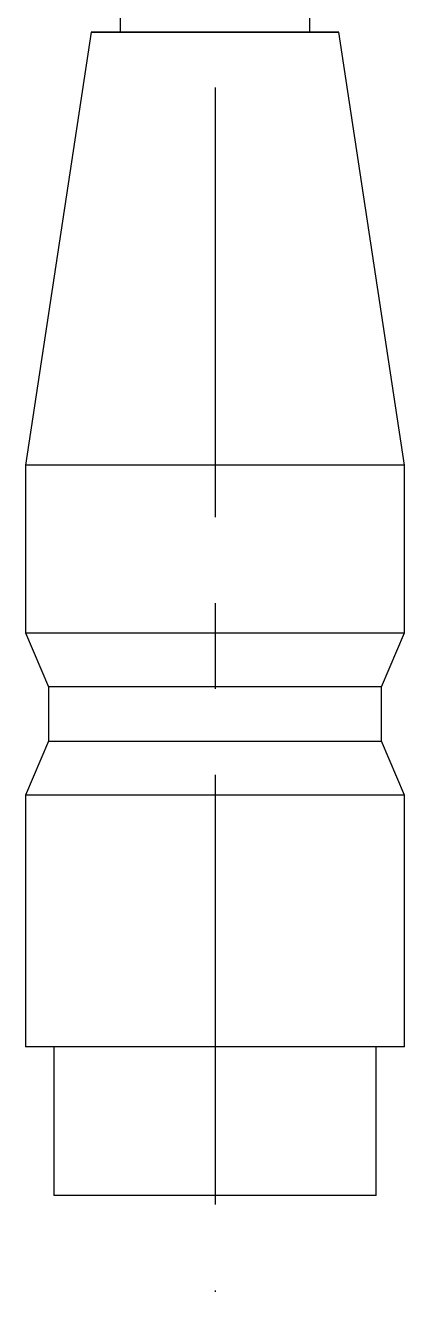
# Model space of a CAD drawing. Extents: x 0 to 701, y -8 to 617.
# Drawn here: x 274.89 to 288.89, y 360.76 to 407.56 of the extents above; entities that cross this region are included whole.
import ezdxf

# ---------------------------------------------------------------- set-up
doc = ezdxf.new("R2010")
doc.units = 0
doc.header["$LTSCALE"] = 0.5
doc.linetypes.add('CENTER', pattern=[50.8, 31.75, -6.35, 6.35, -6.35])
doc.layers.add('MSM_CENTER', color=1, linetype='CENTER')
doc.layers.add('MSM_CONTINUOUS', color=7, linetype='CONTINUOUS')

msp = doc.modelspace()

# ---------------------------------------------------------------- linework, layer by layer
at = {"layer": 'MSM_CENTER'}
msp.add_line((281.893841, 506.859779), (281.893841, 360.760384), dxfattribs=at)
at = {"layer": 'MSM_CONTINUOUS'}
for p, q in [((278.393841, 455.310149), (278.393841, 407.310333)), ((285.393841, 407.310333), (285.393841, 455.310149)), ((277.323841, 407.310333), (274.893841, 391.310333)), ((277.331584, 407.31037), (277.323841, 407.310333)), ((277.323841, 407.310333), (277.337922, 407.310284)), ((277.354776, 407.310406), (277.331584, 407.31037)), ((277.337922, 407.310284), (277.380092, 407.310235)), ((277.393338, 407.310442), (277.354776, 407.310406)), ((277.380092, 407.310235), (277.450092, 407.310187)), ((277.447139, 407.310477), (277.393338, 407.310442)), ((277.515998, 407.310513), (277.447139, 407.310477)), ((277.450092, 407.310187), (277.547489, 407.31014)), ((277.599681, 407.310547), (277.515998, 407.310513)), ((277.547489, 407.31014), (277.671684, 407.310094)), ((277.697905, 407.310581), (277.599681, 407.310547)), ((277.671684, 407.310094), (277.821911, 407.310049)), ((277.810337, 407.310614), (277.697905, 407.310581)), ((277.936597, 407.310646), (277.810337, 407.310614)), ((277.821911, 407.310049), (277.997243, 407.310007)), ((278.076257, 407.310677), (277.936597, 407.310646)), ((277.997243, 407.310007), (278.1966, 407.309966)), ((278.228844, 407.310707), (278.076257, 407.310677)), ((278.1966, 407.309966), (278.418752, 407.309927)), ((278.393841, 407.310735), (278.228844, 407.310707)), ((278.663178, 407.310775), (278.393841, 407.310735)), ((278.393841, 407.310333), (278.404631, 407.310296)), ((278.404631, 407.310296), (278.436932, 407.310258)), ((278.418752, 407.309927), (278.66233, 407.309891)), ((278.436932, 407.310258), (278.490546, 407.310221)), ((278.490546, 407.310221), (278.565143, 407.310185)), ((278.565143, 407.310185), (278.660263, 407.31015)), ((278.660263, 407.31015), (278.775318, 407.310116)), ((278.66233, 407.309891), (278.925831, 407.309858)), ((278.957086, 407.310812), (278.663178, 407.310775)), ((278.775318, 407.310116), (278.909601, 407.310083)), ((278.909601, 407.310083), (279.062282, 407.310052)), ((278.925831, 407.309858), (279.207632, 407.309827)), ((279.273331, 407.310845), (278.957086, 407.310812)), ((279.062282, 407.310052), (279.23242, 407.310022)), ((279.207632, 407.309827), (279.505994, 407.3098)), ((279.23242, 407.310022), (279.418967, 407.309995)), ((279.609506, 407.310875), (279.273331, 407.310845)), ((279.418967, 407.309995), (279.620773, 407.309969)), ((279.505994, 407.3098), (279.819079, 407.309776)), ((279.963056, 407.3109), (279.609506, 407.310875)), ((279.620773, 407.309969), (279.836593, 407.309946)), ((279.819079, 407.309776), (280.144956, 407.309756)), ((279.836593, 407.309946), (280.065096, 407.309925)), ((280.33129, 407.310921), (279.963056, 407.3109)), ((280.065096, 407.309925), (280.304874, 407.309907)), ((280.144956, 407.309756), (280.481615, 407.309739)), ((280.304874, 407.309907), (280.554449, 407.309891)), ((280.711409, 407.310937), (280.33129, 407.310921)), ((280.481615, 407.309739), (280.826982, 407.309725)), ((280.554449, 407.309891), (280.812282, 407.309878)), ((281.100521, 407.310949), (280.711409, 407.310937)), ((280.812282, 407.309878), (281.076782, 407.309868)), ((280.826982, 407.309725), (281.178926, 407.309716)), ((281.076782, 407.309868), (281.346321, 407.30986)), ((281.495667, 407.310956), (281.100521, 407.310949)), ((281.178926, 407.309716), (281.535278, 407.30971)), ((281.346321, 407.30986), (281.619234, 407.309856)), ((281.893841, 407.310958), (281.495667, 407.310956)), ((281.535278, 407.30971), (281.893841, 407.309708)), ((281.619234, 407.309856), (281.893841, 407.309854)), ((282.292015, 407.310956), (281.893841, 407.310958)), ((281.893841, 407.309854), (282.168448, 407.309856)), ((281.893841, 407.309708), (282.252404, 407.30971)), ((282.168448, 407.309856), (282.441362, 407.30986)), ((282.252404, 407.30971), (282.608756, 407.309716)), ((282.687161, 407.310949), (282.292015, 407.310956)), ((282.441362, 407.30986), (282.7109, 407.309868)), ((282.608756, 407.309716), (282.9607, 407.309725)), ((283.076273, 407.310937), (282.687161, 407.310949)), ((282.7109, 407.309868), (282.975401, 407.309878)), ((282.9607, 407.309725), (283.306067, 407.309739)), ((282.975401, 407.309878), (283.233233, 407.309891)), ((283.456392, 407.310921), (283.076273, 407.310937)), ((283.233233, 407.309891), (283.482808, 407.309907)), ((283.306067, 407.309739), (283.642726, 407.309756)), ((283.824626, 407.3109), (283.456392, 407.310921)), ((283.482808, 407.309907), (283.722586, 407.309925)), ((283.642726, 407.309756), (283.968603, 407.309776)), ((283.722586, 407.309925), (283.95109, 407.309946)), ((284.178176, 407.310875), (283.824626, 407.3109)), ((283.95109, 407.309946), (284.166909, 407.309969)), ((283.968603, 407.309776), (284.281688, 407.3098)), ((284.166909, 407.309969), (284.368715, 407.309995)), ((284.514351, 407.310845), (284.178176, 407.310875)), ((284.281688, 407.3098), (284.580051, 407.309827)), ((284.368715, 407.309995), (284.555262, 407.310022)), ((284.830596, 407.310812), (284.514351, 407.310845)), ((284.555262, 407.310022), (284.725401, 407.310052)), ((284.580051, 407.309827), (284.861851, 407.309858)), ((284.725401, 407.310052), (284.878082, 407.310083)), ((285.124504, 407.310775), (284.830596, 407.310812)), ((284.861851, 407.309858), (285.125353, 407.309891)), ((284.878082, 407.310083), (285.012364, 407.310116)), ((285.012364, 407.310116), (285.12742, 407.31015)), ((285.393841, 407.310735), (285.124504, 407.310775)), ((285.125353, 407.309891), (285.36893, 407.309927)), ((285.12742, 407.31015), (285.222539, 407.310185)), ((285.222539, 407.310185), (285.297136, 407.310221)), ((285.297136, 407.310221), (285.35075, 407.310258)), ((285.35075, 407.310258), (285.383052, 407.310296)), ((285.36893, 407.309927), (285.591082, 407.309966)), ((285.383052, 407.310296), (285.393841, 407.310333)), ((285.558838, 407.310707), (285.393841, 407.310735)), ((285.711425, 407.310677), (285.558838, 407.310707)), ((285.591082, 407.309966), (285.790439, 407.310007)), ((285.851085, 407.310646), (285.711425, 407.310677)), ((285.790439, 407.310007), (285.965771, 407.310049)), ((285.977345, 407.310614), (285.851085, 407.310646)), ((285.965771, 407.310049), (286.115998, 407.310094)), ((286.089777, 407.310581), (285.977345, 407.310614)), ((286.188001, 407.310547), (286.089777, 407.310581)), ((286.115998, 407.310094), (286.240193, 407.31014)), ((286.271684, 407.310513), (286.188001, 407.310547)), ((286.240193, 407.31014), (286.337591, 407.310187)), ((286.340543, 407.310477), (286.271684, 407.310513)), ((286.337591, 407.310187), (286.40759, 407.310235)), ((286.394345, 407.310442), (286.340543, 407.310477)), ((286.432907, 407.310406), (286.394345, 407.310442)), ((286.40759, 407.310235), (286.44976, 407.310284)), ((286.456098, 407.31037), (286.432907, 407.310406)), ((286.44976, 407.310284), (286.463841, 407.310333)), ((286.463841, 407.310333), (286.456098, 407.31037)), ((288.893841, 391.310333), (286.463841, 407.310333)), ((274.915409, 391.310258), (274.893841, 391.310333)), ((274.893841, 391.310333), (274.893841, 385.110333)), ((274.980002, 391.310184), (274.915409, 391.310258)), ((275.087223, 391.31011), (274.980002, 391.310184)), ((275.23641, 391.310037), (275.087223, 391.31011)), ((275.426643, 391.309967), (275.23641, 391.310037)), ((275.656749, 391.309899), (275.426643, 391.309967)), ((275.925311, 391.309833), (275.656749, 391.309899)), ((276.230671, 391.309771), (275.925311, 391.309833)), ((276.570947, 391.309712), (276.230671, 391.309771)), ((276.944042, 391.309656), (276.570947, 391.309712)), ((277.347655, 391.309605), (276.944042, 391.309656)), ((277.779297, 391.309559), (277.347655, 391.309605)), ((278.236308, 391.309517), (277.779297, 391.309559)), ((278.715869, 391.30948), (278.236308, 391.309517)), ((279.215024, 391.309449), (278.715869, 391.30948)), ((279.730695, 391.309423), (279.215024, 391.309449)), ((280.259702, 391.309402), (279.730695, 391.309423)), ((280.798786, 391.309388), (280.259702, 391.309402)), ((281.34462, 391.309379), (280.798786, 391.309388)), ((281.893841, 391.309376), (281.34462, 391.309379)), ((282.443062, 391.309379), (281.893841, 391.309376)), ((282.988897, 391.309388), (282.443062, 391.309379)), ((283.52798, 391.309402), (282.988897, 391.309388)), ((284.056988, 391.309423), (283.52798, 391.309402)), ((284.572659, 391.309449), (284.056988, 391.309423)), ((285.071814, 391.30948), (284.572659, 391.309449)), ((285.551375, 391.309517), (285.071814, 391.30948)), ((286.008385, 391.309559), (285.551375, 391.309517)), ((286.440027, 391.309605), (286.008385, 391.309559)), ((286.84364, 391.309656), (286.440027, 391.309605)), ((287.216735, 391.309712), (286.84364, 391.309656)), ((287.557011, 391.309771), (287.216735, 391.309712)), ((287.862372, 391.309833), (287.557011, 391.309771)), ((288.130933, 391.309899), (287.862372, 391.309833)), ((288.36104, 391.309967), (288.130933, 391.309899)), ((288.551273, 391.310037), (288.36104, 391.309967)), ((288.700459, 391.31011), (288.551273, 391.310037)), ((288.80768, 391.310184), (288.700459, 391.31011)), ((288.872273, 391.310258), (288.80768, 391.310184)), ((288.893841, 391.310333), (288.872273, 391.310258)), ((288.893841, 385.110333), (288.893841, 391.310333)), ((274.893841, 385.110333), (274.91542, 385.110258)), ((274.893841, 385.110333), (275.743841, 383.110333)), ((274.91542, 385.110258), (274.980023, 385.110184)), ((274.980023, 385.110184), (275.087252, 385.11011)), ((275.087252, 385.11011), (275.236446, 385.110038)), ((275.236446, 385.110038), (275.426684, 385.109967)), ((275.426684, 385.109967), (275.656796, 385.109899)), ((275.656796, 385.109899), (275.92536, 385.109833)), ((275.92536, 385.109833), (276.230722, 385.109771)), ((276.230722, 385.109771), (276.570999, 385.109712)), ((276.570999, 385.109712), (276.944094, 385.109656)), ((276.944094, 385.109656), (277.347705, 385.109605)), ((277.347705, 385.109605), (277.779344, 385.109559)), ((277.779344, 385.109559), (278.236351, 385.109517)), ((278.236351, 385.109517), (278.715908, 385.10948)), ((278.715908, 385.10948), (279.215057, 385.109449)), ((279.215057, 385.109449), (279.730722, 385.109423)), ((279.730722, 385.109423), (280.259724, 385.109402)), ((280.259724, 385.109402), (280.7988, 385.109388)), ((280.7988, 385.109388), (281.344628, 385.109379)), ((281.344628, 385.109379), (281.893841, 385.109376)), ((281.893841, 385.109376), (282.443055, 385.109379)), ((282.443055, 385.109379), (282.988882, 385.109388)), ((282.988882, 385.109388), (283.527959, 385.109402)), ((283.527959, 385.109402), (284.05696, 385.109423)), ((284.05696, 385.109423), (284.572625, 385.109449)), ((284.572625, 385.109449), (285.071775, 385.10948)), ((285.071775, 385.10948), (285.551331, 385.109517)), ((285.551331, 385.109517), (286.008338, 385.109559)), ((286.008338, 385.109559), (286.439978, 385.109605)), ((286.439978, 385.109605), (286.843589, 385.109656)), ((286.843589, 385.109656), (287.216683, 385.109712)), ((287.216683, 385.109712), (287.55696, 385.109771)), ((287.55696, 385.109771), (287.862322, 385.109833)), ((287.862322, 385.109833), (288.130887, 385.109899)), ((288.043841, 383.110333), (288.893841, 385.110333)), ((288.130887, 385.109899), (288.360998, 385.109967)), ((288.360998, 385.109967), (288.551237, 385.110038)), ((288.551237, 385.110038), (288.700431, 385.11011)), ((288.700431, 385.11011), (288.80766, 385.110184)), ((288.80766, 385.110184), (288.872263, 385.110258)), ((288.872263, 385.110258), (288.893841, 385.110333)), ((275.762826, 383.110267), (275.743841, 383.110333)), ((275.743841, 383.110333), (275.743841, 381.110333)), ((275.819608, 383.110202), (275.762826, 383.110267)), ((275.913837, 383.110137), (275.819608, 383.110202)), ((276.044932, 383.110073), (275.913837, 383.110137)), ((276.212085, 383.110011), (276.044932, 383.110073)), ((276.414265, 383.109951), (276.212085, 383.110011)), ((276.650226, 383.109894), (276.414265, 383.109951)), ((276.918513, 383.109839), (276.650226, 383.109894)), ((277.217472, 383.109787), (276.918513, 383.109839)), ((277.545261, 383.109739), (277.217472, 383.109787)), ((277.899858, 383.109694), (277.545261, 383.109739)), ((278.279078, 383.109653), (277.899858, 383.109694)), ((278.680582, 383.109616), (278.279078, 383.109653)), ((279.101895, 383.109584), (278.680582, 383.109616)), ((279.540421, 383.109556), (279.101895, 383.109584)), ((279.993455, 383.109533), (279.540421, 383.109556)), ((280.458204, 383.109515), (279.993455, 383.109533)), ((280.931805, 383.109503), (280.458204, 383.109515)), ((281.411336, 383.109495), (280.931805, 383.109503)), ((281.893841, 383.109492), (281.411336, 383.109495)), ((282.376347, 383.109495), (281.893841, 383.109492)), ((282.855878, 383.109503), (282.376347, 383.109495)), ((283.329478, 383.109515), (282.855878, 383.109503)), ((283.794228, 383.109533), (283.329478, 383.109515)), ((284.247262, 383.109556), (283.794228, 383.109533)), ((284.685787, 383.109584), (284.247262, 383.109556)), ((285.107101, 383.109616), (284.685787, 383.109584)), ((285.508605, 383.109653), (285.107101, 383.109616)), ((285.887824, 383.109694), (285.508605, 383.109653)), ((286.242421, 383.109739), (285.887824, 383.109694)), ((286.57021, 383.109787), (286.242421, 383.109739)), ((286.86917, 383.109839), (286.57021, 383.109787)), ((287.137457, 383.109894), (286.86917, 383.109839)), ((287.373418, 383.109951), (287.137457, 383.109894)), ((287.575598, 383.110011), (287.373418, 383.109951)), ((287.74275, 383.110073), (287.575598, 383.110011)), ((287.873845, 383.110137), (287.74275, 383.110073)), ((287.968074, 383.110202), (287.873845, 383.110137)), ((288.024856, 383.110267), (287.968074, 383.110202)), ((288.043841, 383.110333), (288.024856, 383.110267)), ((288.043841, 381.110333), (288.043841, 383.110333)), ((275.743841, 381.110333), (274.893841, 379.110334)), ((275.743841, 381.110333), (275.762773, 381.110267)), ((275.762773, 381.110267), (275.819508, 381.110202)), ((275.819508, 381.110202), (275.913695, 381.110137)), ((275.913695, 381.110137), (276.044755, 381.110074)), ((276.044755, 381.110074), (276.211879, 381.110012)), ((276.211879, 381.110012), (276.414037, 381.109952)), ((276.414037, 381.109952), (276.649983, 381.109894)), ((276.649983, 381.109894), (276.918261, 381.109839)), ((276.918261, 381.109839), (277.217217, 381.109787)), ((277.217217, 381.109787), (277.545008, 381.109739)), ((277.545008, 381.109739), (277.899613, 381.109694)), ((277.899613, 381.109694), (278.278846, 381.109653)), ((278.278846, 381.109653), (278.680368, 381.109616)), ((278.680368, 381.109616), (279.101704, 381.109584)), ((279.101704, 381.109584), (279.540256, 381.109556)), ((279.540256, 381.109556), (279.993319, 381.109533)), ((279.993319, 381.109533), (280.4581, 381.109515)), ((280.4581, 381.109515), (280.931734, 381.109503)), ((280.931734, 381.109503), (281.4113, 381.109495)), ((281.4113, 381.109495), (281.893841, 381.109492)), ((281.893841, 381.109492), (282.376382, 381.109495)), ((282.376382, 381.109495), (282.855948, 381.109503)), ((282.855948, 381.109503), (283.329582, 381.109515)), ((283.329582, 381.109515), (283.794364, 381.109533)), ((283.794364, 381.109533), (284.247427, 381.109556)), ((284.247427, 381.109556), (284.685978, 381.109584)), ((284.685978, 381.109584), (285.107314, 381.109616)), ((285.107314, 381.109616), (285.508836, 381.109653)), ((285.508836, 381.109653), (285.888069, 381.109694)), ((285.888069, 381.109694), (286.242674, 381.109739)), ((286.242674, 381.109739), (286.570466, 381.109787)), ((286.570466, 381.109787), (286.869422, 381.109839)), ((286.869422, 381.109839), (287.1377, 381.109894)), ((287.1377, 381.109894), (287.373645, 381.109952)), ((287.373645, 381.109952), (287.575803, 381.110012)), ((287.575803, 381.110012), (287.742927, 381.110074)), ((287.742927, 381.110074), (287.873987, 381.110137)), ((287.873987, 381.110137), (287.968175, 381.110202)), ((287.968175, 381.110202), (288.024909, 381.110267)), ((288.024909, 381.110267), (288.043841, 381.110333)), ((288.893841, 379.110334), (288.043841, 381.110333)), ((274.91539, 379.110258), (274.893841, 379.110334)), ((274.893841, 379.110333), (274.893841, 369.810334)), ((274.979966, 379.110184), (274.91539, 379.110258)), ((275.087171, 379.11011), (274.979966, 379.110184)), ((275.236345, 379.110038), (275.087171, 379.11011)), ((275.426568, 379.109967), (275.236345, 379.110038)), ((275.656666, 379.109899), (275.426568, 379.109967)), ((275.925222, 379.109833), (275.656666, 379.109899)), ((276.230579, 379.109771), (275.925222, 379.109833)), ((276.570854, 379.109712), (276.230579, 379.109771)), ((276.94395, 379.109656), (276.570854, 379.109712)), ((277.347566, 379.109605), (276.94395, 379.109656)), ((277.779213, 379.109559), (277.347566, 379.109605)), ((278.23623, 379.109517), (277.779213, 379.109559)), ((278.715799, 379.10948), (278.23623, 379.109517)), ((279.214963, 379.109449), (278.715799, 379.10948)), ((279.730645, 379.109423), (279.214963, 379.109449)), ((280.259664, 379.109402), (279.730645, 379.109423)), ((280.79876, 379.109388), (280.259664, 379.109402)), ((281.344607, 379.109379), (280.79876, 379.109388)), ((281.893841, 379.109376), (281.344607, 379.109379)), ((282.443075, 379.109379), (281.893841, 379.109376)), ((282.988923, 379.109388), (282.443075, 379.109379)), ((283.528018, 379.109402), (282.988923, 379.109388)), ((284.057038, 379.109423), (283.528018, 379.109402)), ((284.572719, 379.109449), (284.057038, 379.109423)), ((285.071883, 379.10948), (284.572719, 379.109449)), ((285.551453, 379.109517), (285.071883, 379.10948)), ((286.00847, 379.109559), (285.551453, 379.109517)), ((286.440117, 379.109605), (286.00847, 379.109559)), ((286.843733, 379.109656), (286.440117, 379.109605)), ((287.216828, 379.109712), (286.843733, 379.109656)), ((287.557104, 379.109771), (287.216828, 379.109712)), ((287.862461, 379.109833), (287.557104, 379.109771)), ((288.131016, 379.109899), (287.862461, 379.109833)), ((288.361115, 379.109967), (288.131016, 379.109899)), ((288.551337, 379.110038), (288.361115, 379.109967)), ((288.700511, 379.11011), (288.551337, 379.110038)), ((288.807717, 379.110184), (288.700511, 379.11011)), ((288.872293, 379.110258), (288.807717, 379.110184)), ((288.893841, 379.110334), (288.872293, 379.110258)), ((288.893841, 369.810334), (288.893841, 379.110333)), ((274.91542, 369.810258), (274.893841, 369.810334)), ((274.980023, 369.810184), (274.91542, 369.810258)), ((275.087252, 369.81011), (274.980023, 369.810184)), ((275.236446, 369.810038), (275.087252, 369.81011)), ((275.426684, 369.809967), (275.236446, 369.810038)), ((275.656796, 369.809899), (275.426684, 369.809967)), ((275.92536, 369.809833), (275.656796, 369.809899)), ((276.230722, 369.809771), (275.92536, 369.809833)), ((275.943841, 369.809829), (275.943841, 364.310334)), ((276.570999, 369.809712), (276.230722, 369.809771)), ((276.944094, 369.809657), (276.570999, 369.809712)), ((277.347705, 369.809605), (276.944094, 369.809657)), ((277.779344, 369.809559), (277.347705, 369.809605)), ((278.236351, 369.809517), (277.779344, 369.809559)), ((278.715908, 369.80948), (278.236351, 369.809517)), ((279.215057, 369.809449), (278.715908, 369.80948)), ((279.730722, 369.809423), (279.215057, 369.809449)), ((280.259724, 369.809403), (279.730722, 369.809423)), ((280.7988, 369.809388), (280.259724, 369.809403)), ((281.344628, 369.809379), (280.7988, 369.809388)), ((281.893841, 369.809376), (281.344628, 369.809379)), ((282.443055, 369.809379), (281.893841, 369.809376)), ((282.988882, 369.809388), (282.443055, 369.809379)), ((283.527959, 369.809403), (282.988882, 369.809388)), ((284.05696, 369.809423), (283.527959, 369.809403)), ((284.572625, 369.809449), (284.05696, 369.809423)), ((285.071775, 369.80948), (284.572625, 369.809449)), ((285.551331, 369.809517), (285.071775, 369.80948)), ((286.008338, 369.809559), (285.551331, 369.809517)), ((286.439978, 369.809605), (286.008338, 369.809559)), ((286.843589, 369.809657), (286.439978, 369.809605)), ((287.216683, 369.809712), (286.843589, 369.809657)), ((287.55696, 369.809771), (287.216683, 369.809712)), ((287.862322, 369.809833), (287.55696, 369.809771)), ((287.843841, 364.310334), (287.843841, 369.809829)), ((288.130887, 369.809899), (287.862322, 369.809833)), ((288.360998, 369.809967), (288.130887, 369.809899)), ((288.551237, 369.810038), (288.360998, 369.809967)), ((288.700431, 369.81011), (288.551237, 369.810038)), ((288.80766, 369.810184), (288.700431, 369.81011)), ((288.872263, 369.810258), (288.80766, 369.810184)), ((288.893841, 369.810334), (288.872263, 369.810258)), ((275.962183, 364.31027), (275.943841, 364.310334)), ((276.017096, 364.310206), (275.962183, 364.31027)), ((276.10824, 364.310144), (276.017096, 364.310206)), ((276.235055, 364.310082), (276.10824, 364.310144)), ((276.396758, 364.310022), (276.235055, 364.310082)), ((276.592352, 364.309964), (276.396758, 364.310022)), ((276.820632, 364.309908), (276.592352, 364.309964)), ((277.08019, 364.309855), (276.820632, 364.309908)), ((277.369426, 364.309805), (277.08019, 364.309855)), ((277.686556, 364.309758), (277.369426, 364.309805)), ((278.029625, 364.309715), (277.686556, 364.309758)), ((278.396519, 364.309675), (278.029625, 364.309715)), ((278.784975, 364.30964), (278.396519, 364.309675)), ((279.192598, 364.309608), (278.784975, 364.30964)), ((279.616875, 364.309582), (279.192598, 364.309608)), ((280.05519, 364.30956), (279.616875, 364.309582)), ((280.504841, 364.309542), (280.05519, 364.30956)), ((280.963056, 364.30953), (280.504841, 364.309542)), ((281.42701, 364.309522), (280.963056, 364.30953)), ((281.893841, 364.30952), (281.42701, 364.309522)), ((282.360673, 364.309522), (281.893841, 364.30952)), ((282.824626, 364.30953), (282.360673, 364.309522)), ((283.282841, 364.309542), (282.824626, 364.30953)), ((283.732492, 364.30956), (283.282841, 364.309542)), ((284.170808, 364.309582), (283.732492, 364.30956)), ((284.595085, 364.309608), (284.170808, 364.309582)), ((285.002708, 364.30964), (284.595085, 364.309608)), ((285.391163, 364.309675), (285.002708, 364.30964)), ((285.758057, 364.309715), (285.391163, 364.309675)), ((286.101127, 364.309758), (285.758057, 364.309715)), ((286.418257, 364.309805), (286.101127, 364.309758)), ((286.707492, 364.309855), (286.418257, 364.309805)), ((286.96705, 364.309908), (286.707492, 364.309855)), ((287.19533, 364.309964), (286.96705, 364.309908)), ((287.390924, 364.310022), (287.19533, 364.309964)), ((287.552627, 364.310082), (287.390924, 364.310022)), ((287.679442, 364.310144), (287.552627, 364.310082)), ((287.770587, 364.310206), (287.679442, 364.310144)), ((287.825499, 364.31027), (287.770587, 364.310206)), ((287.843841, 364.310334), (287.825499, 364.31027))]:
    msp.add_line(p, q, dxfattribs=at)

doc.saveas('drawing.dxf')
